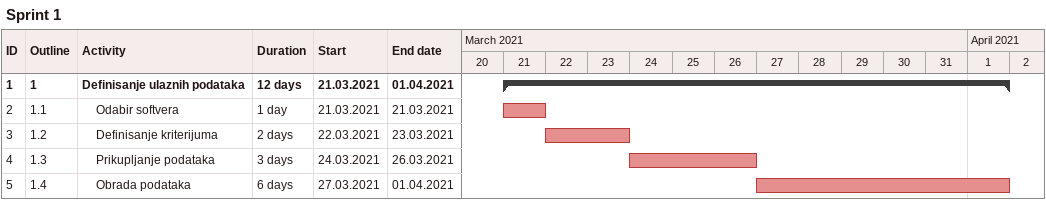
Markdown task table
Sprint 1

| ID | WBS | Task | Duration | Start | Finish |
|---|---|---|---|---|---|
| 1 | 1 | **Definisanje ulaznih podataka** | 12d | 2021-03-21 | 2021-04-01 |
| 2 | 1.1 | Odabir softvera | 1d | 2021-03-21 | 2021-03-21 |
| 3 | 1.2 | Definisanje kriterijuma | 2d | 2021-03-22 | 2021-03-23 |
| 4 | 1.3 | Prikupljanje podataka | 3d | 2021-03-24 | 2021-03-26 |
| 5 | 1.4 | Obrada podataka | 6d | 2021-03-27 | 2021-04-01 |
